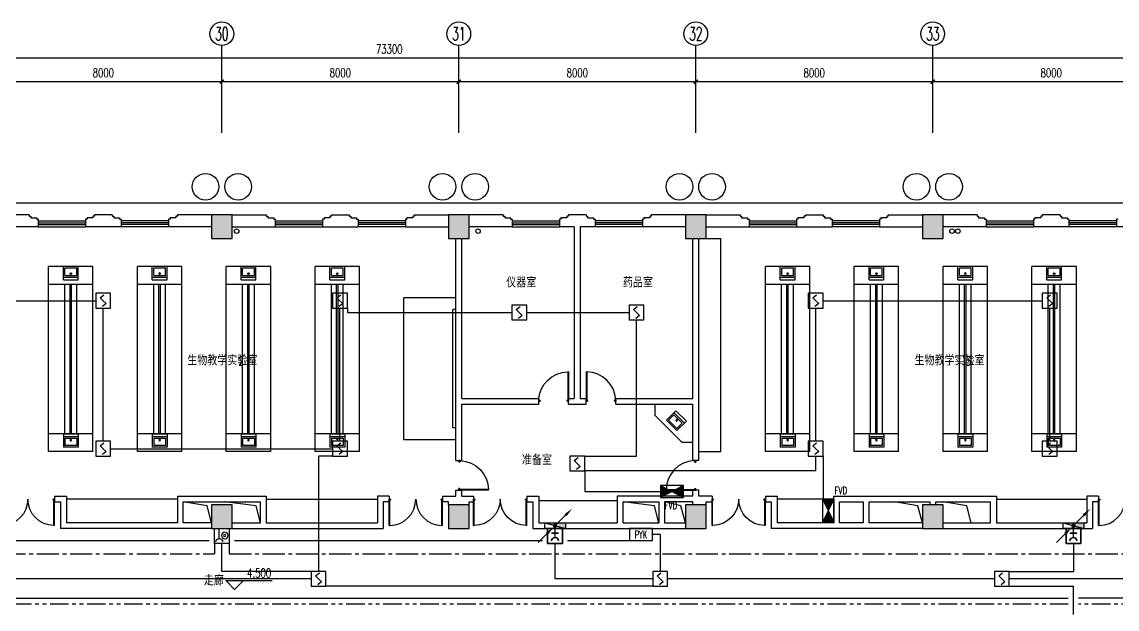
# Model space of a CAD drawing. Extents: x 190999 to 918899, y -200814 to 215286.
# Drawn here: x 470135 to 507110, y 94447 to 114286 of the extents above; entities that cross this region are included whole.
import ezdxf
from ezdxf.enums import TextEntityAlignment as Align

# ---------------------------------------------------------------- set-up
doc = ezdxf.new("R2010")
doc.units = 0
doc.header["$LTSCALE"] = 1000
doc.header["$MEASUREMENT"] = 0
doc.linetypes.add('CENTER2', pattern=[1.125, 0.75, -0.125, 0.125, -0.125])
doc.linetypes.add('PHANTOM2', pattern=[1.25, 0.625, -0.125, 0.125, -0.125, 0.125, -0.125])
doc.layers.get('Defpoints').update_dxf_attribs({"color": 1})
for name, color, linetype in [('00-EQUIP', 3, 'Continuous'), ('00-LWIRE', 4, 'Continuous'), ('00-WIRE-4', 6, 'Continuous'), ('A-墙线', 2, 'Continuous'), ('A-外包装修', 250, 'Continuous'), ('A-外窗', 145, 'Continuous'), ('A-家具', 250, 'Continuous'), ('A-门', 167, 'Continuous'), ('AXIS', 3, 'Continuous'), ('AXIS_TEXT', 7, 'Continuous'), ('COLUMN', 2, 'Continuous'), ('DIM_ELEV', 3, 'Continuous'), ('EQUIP_消火栓', 1, 'Continuous'), ('PUB_HATCH', 250, 'Continuous'), ('PUB_TEXT', 7, 'Continuous'), ('房间名称', 7, 'Continuous'), ('暖通-风-说明', 3, 'Continuous'), ('洞口线', 165, 'Continuous'), ('雨水管', 151, 'Continuous')]:
    doc.layers.add(name, color=color, linetype=linetype)
doc.styles.add('_COMPLEX', font='COMPLEX.shx', dxfattribs={"width": 0.5})
doc.styles.add('_TCH_AXIS', font='COMPLEX', dxfattribs={"bigfont": 'GBCBIG'})
doc.styles.add('_TCH_DIM', font='SIMPLEX', dxfattribs={"bigfont": 'GBCBIG'})
doc.styles.add('COMPLEX', font='COMPLEX')
doc.styles.add('DIM_FONT', font='SIMPLEX', dxfattribs={"width": 0.7, "bigfont": 'GBCBIG'})
doc.styles.add('HZ-ZGBZ', font='romanc.shx', dxfattribs={"width": 0.65})
doc.styles.get("Standard").update_dxf_attribs({"font": 'simhei.ttf'})
doc.styles.add('XXK', font='romans.shx', dxfattribs={"width": 0.75, "bigfont": 'hzf.shx'})
doc.styles.add('zz-1', font='arial.ttf', dxfattribs={"width": 0.8})
doc.linetypes.add('4INE', pattern='A,1,-0.15,["4",XXK,S=0.3,R=0,X=-0.1,Y=-0.1],-0.25', length=1.4)
doc.linetypes.add('BIG-DLINE', pattern='A,1,-0.15,["D",XXK,S=0.2,R=0,X=-0.1,Y=-0.09],-0.2', length=1.35)
doc.dimstyles.new('DIMN', dxfattribs={"dimtxt": 300, "dimasz": 100, "dimexe": 250, "dimexo": 300, "dimgap": 150, "dimtad": 1, "dimdec": 0, "dimzin": 0, "dimdsep": 46, "dimtxsty": 'DIM_FONT', "dimblk": 'ARCHTICK', "dimcen": 0.09, "dimclrt": 7, "dimazin": 2, "dimtfac": 1, "dimtdec": 0, "dimtix": 1, "dimtmove": 2, "dimatfit": 3, "dimfxl": 0, "dimtolj": 1, "dimtzin": 0, "dimarcsym": 0})

# ---------------------------------------------------------------- blocks, each defined once
blk = doc.blocks.new('m1000')
at = {"layer": 'A-墙线'}
for p, q in [((0, 0), (0, 200)), ((1000, 0), (1000, 200))]:
    blk.add_line(p, q, dxfattribs=at)
at = {"layer": 'A-门'}
for p, q in [((0, 1100), (0, 100)), ((0, 1100), (20, 1100)), ((20, 1100), (20, 150)), ((0, 150), (30, 150)), ((0, 100), (50, 100)), ((30, 150), (30, 130)), ((30, 130), (50, 130)), ((50, 130), (50, 100)), ((950, 130), (950, 100)), ((970, 130), (950, 130)), ((1000, 100), (950, 100)), ((970, 150), (970, 130)), ((1000, 150), (970, 150)), ((1000, 150), (1000, 100))]:
    blk.add_line(p, q, dxfattribs=at)
blk.add_arc((0, 100), 1000, 2.866, 88.854, dxfattribs=at)
blk = doc.blocks.new('m1800')
at = {"layer": 'A-墙线'}
for p, q in [((-900, -100), (-900, 100)), ((900, -100), (900, 100))]:
    blk.add_line(p, q, dxfattribs=at)
at = {"layer": 'A-门'}
for p, q in [((-900, 900), (-900, 0)), ((-900, 900), (-880, 900)), ((-880, 900), (-880, 50)), ((880, 900), (880, 50)), ((900, 900), (880, 900)), ((900, 900), (900, 0)), ((-900, 50), (-870, 50)), ((-900, 0), (-850, 0)), ((-870, 50), (-870, 30)), ((-870, 30), (-850, 30)), ((-850, 30), (-850, 0)), ((850, 30), (850, 0)), ((870, 30), (850, 30)), ((900, 0), (850, 0)), ((870, 50), (870, 30)), ((900, 50), (870, 50))]:
    blk.add_line(p, q, dxfattribs=at)
for centre, start, end in [((-900, 0), 0, 88.7267), ((900, 0), 91.2733, 180)]:
    blk.add_arc(centre, 900, start, end, dxfattribs=at)
blk = doc.blocks.new('$TwtSys$00000434')
for p, q in [((-0.5, 0.5), (-0.5, -0.5)), ((-0.5, -0.5), (0.5, 0.5)), ((0.5, 0.5), (-0.5, 0.5)), ((0.5, -0.5), (0.5, 0.5)), ((-0.5, -0.5), (0.5, -0.5))]:
    blk.add_line(p, q)
blk.add_solid([(0.5, -0.5), (0.5, 0.5), (-0.5, -0.5)])
blk = doc.blocks.new('_ArchTick')
at = {"const_width": 0.5}
blk.add_lwpolyline([(-0.7, -0.7), (0.7, 0.7)], dxfattribs=at)
blk = doc.blocks.new('*D441')
at = {"layer": 'AXIS', "color": 0, "lineweight": -2}
for p, q in [((500885, 110867), (500885, 112517)), ((508885, 110867), (508885, 112517)), ((500885, 112267), (508885, 112267))]:
    blk.add_line(p, q, dxfattribs=at)
at = {"layer": 'Defpoints', "color": 0}
for p in [(508885, 112267), (500885, 110567), (508885, 110567)]:
    blk.add_point(p, dxfattribs=at)
at = {"layer": 'AXIS', "color": 0, "lineweight": -2, "xscale": 100, "yscale": 100, "zscale": 100, "rotation": 180}
blk.add_blockref('_ArchTick', (500885, 112267), dxfattribs=at)
at = {"layer": 'AXIS', "color": 0, "lineweight": -2, "xscale": 100, "yscale": 100, "zscale": 100}
blk.add_blockref('_ArchTick', (508885, 112267), dxfattribs=at)
at = {"layer": 'AXIS', "color": 7, "insert": (504885, 112567), "char_height": 300, "attachment_point": 5, "style": 'DIM_FONT'}
blk.add_mtext('\\A1;8000', dxfattribs=at)
blk = doc.blocks.new('*D442')
at = {"layer": 'AXIS', "color": 0, "lineweight": -2}
for p, q in [((492885, 110867), (492885, 112517)), ((500885, 110867), (500885, 112517)), ((492885, 112267), (500885, 112267))]:
    blk.add_line(p, q, dxfattribs=at)
at = {"layer": 'Defpoints', "color": 0}
for p in [(500885, 112267), (492885, 110567), (500885, 110567)]:
    blk.add_point(p, dxfattribs=at)
at = {"layer": 'AXIS', "color": 0, "lineweight": -2, "xscale": 100, "yscale": 100, "zscale": 100, "rotation": 180}
blk.add_blockref('_ArchTick', (492885, 112267), dxfattribs=at)
at = {"layer": 'AXIS', "color": 0, "lineweight": -2, "xscale": 100, "yscale": 100, "zscale": 100}
blk.add_blockref('_ArchTick', (500885, 112267), dxfattribs=at)
at = {"layer": 'AXIS', "color": 7, "insert": (496885, 112567), "char_height": 300, "attachment_point": 5, "style": 'DIM_FONT'}
blk.add_mtext('\\A1;8000', dxfattribs=at)
blk = doc.blocks.new('*D443')
at = {"layer": 'AXIS', "color": 0, "lineweight": -2}
for p, q in [((484885, 110867), (484885, 112517)), ((492885, 110867), (492885, 112517)), ((484885, 112267), (492885, 112267))]:
    blk.add_line(p, q, dxfattribs=at)
at = {"layer": 'Defpoints', "color": 0}
for p in [(492885, 112267), (484885, 110567), (492885, 110567)]:
    blk.add_point(p, dxfattribs=at)
at = {"layer": 'AXIS', "color": 0, "lineweight": -2, "xscale": 100, "yscale": 100, "zscale": 100, "rotation": 180}
blk.add_blockref('_ArchTick', (484885, 112267), dxfattribs=at)
at = {"layer": 'AXIS', "color": 0, "lineweight": -2, "xscale": 100, "yscale": 100, "zscale": 100}
blk.add_blockref('_ArchTick', (492885, 112267), dxfattribs=at)
at = {"layer": 'AXIS', "color": 7, "insert": (488885, 112567), "char_height": 300, "attachment_point": 5, "style": 'DIM_FONT'}
blk.add_mtext('\\A1;8000', dxfattribs=at)
blk = doc.blocks.new('*D444')
at = {"layer": 'AXIS', "color": 0, "lineweight": -2}
for p, q in [((476885, 110867), (476885, 112517)), ((484885, 110867), (484885, 112517)), ((476885, 112267), (484885, 112267))]:
    blk.add_line(p, q, dxfattribs=at)
at = {"layer": 'Defpoints', "color": 0}
for p in [(484885, 112267), (476885, 110567), (484885, 110567)]:
    blk.add_point(p, dxfattribs=at)
at = {"layer": 'AXIS', "color": 0, "lineweight": -2, "xscale": 100, "yscale": 100, "zscale": 100, "rotation": 180}
blk.add_blockref('_ArchTick', (476885, 112267), dxfattribs=at)
at = {"layer": 'AXIS', "color": 0, "lineweight": -2, "xscale": 100, "yscale": 100, "zscale": 100}
blk.add_blockref('_ArchTick', (484885, 112267), dxfattribs=at)
at = {"layer": 'AXIS', "color": 7, "insert": (480885, 112567), "char_height": 300, "attachment_point": 5, "style": 'DIM_FONT'}
blk.add_mtext('\\A1;8000', dxfattribs=at)
blk = doc.blocks.new('*D445')
at = {"layer": 'AXIS', "color": 0, "lineweight": -2}
for p, q in [((468885, 110867), (468885, 112517)), ((476885, 110867), (476885, 112517)), ((468885, 112267), (476885, 112267))]:
    blk.add_line(p, q, dxfattribs=at)
at = {"layer": 'Defpoints', "color": 0}
for p in [(476885, 112267), (468885, 110567), (476885, 110567)]:
    blk.add_point(p, dxfattribs=at)
at = {"layer": 'AXIS', "color": 0, "lineweight": -2, "xscale": 100, "yscale": 100, "zscale": 100, "rotation": 180}
blk.add_blockref('_ArchTick', (468885, 112267), dxfattribs=at)
at = {"layer": 'AXIS', "color": 0, "lineweight": -2, "xscale": 100, "yscale": 100, "zscale": 100}
blk.add_blockref('_ArchTick', (476885, 112267), dxfattribs=at)
at = {"layer": 'AXIS', "color": 7, "insert": (472885, 112567), "char_height": 300, "attachment_point": 5, "style": 'DIM_FONT'}
blk.add_mtext('\\A1;8000', dxfattribs=at)
blk = doc.blocks.new('*D450')
at = {"layer": 'AXIS', "color": 0, "lineweight": -2}
for p, q in [((445885, 110867), (445885, 113317)), ((519185, 110867), (519185, 113317)), ((445885, 113067), (519185, 113067))]:
    blk.add_line(p, q, dxfattribs=at)
at = {"layer": 'Defpoints', "color": 0}
for p in [(519185, 113067), (445885, 110567), (519185, 110567)]:
    blk.add_point(p, dxfattribs=at)
at = {"layer": 'AXIS', "color": 0, "lineweight": -2, "xscale": 100, "yscale": 100, "zscale": 100, "rotation": 180}
blk.add_blockref('_ArchTick', (445885, 113067), dxfattribs=at)
at = {"layer": 'AXIS', "color": 0, "lineweight": -2, "xscale": 100, "yscale": 100, "zscale": 100}
blk.add_blockref('_ArchTick', (519185, 113067), dxfattribs=at)
at = {"layer": 'AXIS', "color": 7, "insert": (482535, 113367), "char_height": 300, "attachment_point": 5, "style": 'DIM_FONT'}
blk.add_mtext('\\A1;73300', dxfattribs=at)
blk = doc.blocks.new('_AXISO')
blk.add_circle((0, 0), 0.5)
at = {"layer": 'AXIS_TEXT', "style": 'COMPLEX', "width": 1.041667}
blk.add_attdef('A', text='', height=0.56, dxfattribs=at).set_placement((-0.25, -0.28), (0.25, -0.28), align=Align.FIT)
blk = doc.blocks.new('$plan$00001609')
at = {"linetype": 'Continuous'}
for p, q in [((0, -251), (0, 251)), ((0, 251), (450, 251)), ((93, -251), (93, 251)), ((146, -199), (146, 199)), ((146, 199), (397, 199)), ((397, 199), (397, -199)), ((450, 251), (450, -251)), ((0, -251), (450, -251)), ((146, -199), (397, -199))]:
    blk.add_line(p, q, dxfattribs=at)
blk.add_line((238, 2), (238, 0))
blk.add_arc((212, 0), 26, 4.716, 0, dxfattribs=at)
at = {"style": 'zz-1'}
for tag in ['YSIZE', 'XSIZE']:
    blk.add_attdef(tag, (0, 0), '', height=0.5, dxfattribs=at)
blk = doc.blocks.new('_LINKPT1')
at = {"color": 0}
blk.add_line((0, 0), (0, 0), dxfattribs=at)
blk = doc.blocks.new('J62IR8YJ')
for p, q in [((-0.5, 1), (0.5, 1)), ((-0.5, 0), (-0.5, 1)), ((0.5, 1), (0.5, 0)), ((0.5, 0), (-0.5, 0)), ((-0.231, 0.312), (0.231, 0.312)), ((0, 0.598), (0, 0.06))]:
    blk.add_line(p, q)
at = {"const_width": 0.04, "flags": 128}
blk.add_lwpolyline([(-0.5, 0), (-0.5, 1), (0.5, 1), (0.5, 0)], close=True, dxfattribs=at)
blk.add_arc((0, 0.829), 0.231, 180, 0)
at = {"xscale": 0.002, "yscale": 0.00200000000000955, "zscale": 0.002}
for p in [(0, 1), (-0.5, 0.5), (0, 0), (0.5, 0.5)]:
    blk.add_blockref('_LINKPT1', p, dxfattribs=at)
at = {"flags": 9}
blk.add_attdef('A', (0, 0), '', height=0.00002, dxfattribs=at)
blk = doc.blocks.new('3S1KCGW2')
for p, q in [((0.5, 0.5), (-0.5, 0.5)), ((-0.5, 0.5), (-0.5, -0.5)), ((-0.2, 0.2), (0.05, 0.4)), ((0, 0), (-0.2, 0.2)), ((0, 0), (0.2, -0.2)), ((0.5, -0.5), (0.5, 0.5)), ((-0.5, -0.5), (0.5, -0.5)), ((0.2, -0.2), (-0.05, -0.4))]:
    blk.add_line(p, q)
at = {"const_width": 0.04, "flags": 128}
blk.add_lwpolyline([(-0.5, -0.5), (-0.5, 0.5), (0.5, 0.5), (0.5, -0.5)], close=True, dxfattribs=at)
at = {"xscale": 0.002, "yscale": 0.002, "zscale": 0.002}
for p in [(-0.5, 0), (0, 0.5), (0.5, 0), (0, -0.5)]:
    blk.add_blockref('_LINKPT1', p, dxfattribs=at)
at = {"flags": 9}
blk.add_attdef('A', (0, 0), '', height=0.00002, dxfattribs=at)
blk = doc.blocks.new('3T1W6ZCM')
for p, q in [((0.5, 0.5), (-0.5, 0.5)), ((-0.5, 0.5), (-0.5, -0.5)), ((-0.178, 0.172), (-0.178, -0.443)), ((0.5, -0.5), (0.5, 0.5)), ((-0.5, -0.5), (0.5, -0.5))]:
    blk.add_line(p, q)
at = {"const_width": 0.04}
blk.add_lwpolyline([(-0.5, 0.5), (-0.5, -0.5), (0.5, -0.5), (0.5, 0.5)], close=True, dxfattribs=at)
for radius in [0.222, 0.074]:
    blk.add_circle((0.197, -0.03), radius)
blk.add_arc((-0.178, 0.403), 0.231, 180, 0)
at = {"xscale": 0.002, "yscale": 0.002, "zscale": 0.002}
for p in [(-0.5, 0), (0, 0.5), (0.5, 0), (0, -0.5)]:
    blk.add_blockref('_LINKPT1', p, dxfattribs=at)
at = {"flags": 9}
blk.add_attdef('A', (0, 0), '', height=0.00002, dxfattribs=at)
blk = doc.blocks.new('6H2KALM6')
for p, q in [((-0.78, 0.4), (0.78, -0.4)), ((0.78, 0.4), (-0.78, -0.4)), ((0.78, 0.4), (-0.78, 0.4)), ((-0.78, 0.4), (-0.78, -0.4)), ((0.78, -0.4), (0.78, 0.4)), ((-0.78, -0.4), (0.78, -0.4))]:
    blk.add_line(p, q)
at = {"const_width": 0.04}
blk.add_lwpolyline([(-0.78, 0.4), (-0.78, -0.4), (0.78, -0.4), (0.78, 0.4)], close=True, dxfattribs=at)
for points in [[(-0.78, 0.4), (0, 0), (-0.78, -0.4)], [(0.78, 0.4), (0, 0), (0.78, -0.4)]]:
    blk.add_solid(points)
at = {"xscale": 0.002, "yscale": 0.002, "zscale": 0.002}
for p in [(-0.78, 0), (0, 0.4), (0.78, 0), (0, -0.4)]:
    blk.add_blockref('_LINKPT1', p, dxfattribs=at)
at = {"flags": 9}
blk.add_attdef('A', (0, 0), '', height=0.00002, dxfattribs=at)
blk = doc.blocks.new('6A2DRK5Q')
for p, q in [((0.78, 0.4), (-0.78, 0.4)), ((-0.78, 0.4), (-0.78, -0.4)), ((0.78, -0.4), (0.78, 0.4)), ((-0.78, -0.4), (0.78, -0.4))]:
    blk.add_line(p, q)
at = {"xscale": 0.002, "yscale": 0.002, "zscale": 0.002}
for p in [(-0.78, 0), (0, 0.4), (0.78, 0), (0, -0.4)]:
    blk.add_blockref('_LINKPT1', p, dxfattribs=at)
at = {"style": '_COMPLEX', "width": 0.6, "flags": 8}
blk.add_attdef('$TEXT$', text='', height=0.52, dxfattribs=at).set_placement((0, 0), align=Align.MIDDLE_CENTER)
at = {"flags": 9}
blk.add_attdef('A', (0, 0), '', height=0.00002, dxfattribs=at)
blk = doc.blocks.new('_WRLD1L')
for p, q in [((0.7, 0.7), (0, 0)), ((0.104, 0.104), (0.104, 0.104)), ((-0.104, -0.104), (-0.104, -0.104))]:
    blk.add_line(p, q)
at = {"const_width": 0.142}
blk.add_lwpolyline([(-0.071, 0, 1), (0.071, 0, 1)], format="xyb", close=True, dxfattribs=at)
blk.add_solid([(0.63, 0.77), (0.77, 0.63), (1.15, 1.15)])
at = {"width": 0.8, "flags": 9}
blk.add_attdef('A', (0, 0), '', height=0.00002, dxfattribs=at)
blk = doc.blocks.new('_WRLD10L')
for p, q in [((1.15, 1.15), (0.55, 0.55)), ((0.104, 0.104), (0.104, 0.104)), ((-0.104, -0.104), (-0.104, -0.104))]:
    blk.add_line(p, q)
at = {"const_width": 0.142}
blk.add_lwpolyline([(-0.071, 0, 1), (0.071, 0, 1)], format="xyb", close=True, dxfattribs=at)
blk.add_solid([(0.62, 0.48), (0.48, 0.62), (0.1, 0.1)])
at = {"width": 0.8, "flags": 9}
blk.add_attdef('A', (0, 0), '', height=0.00002, dxfattribs=at)

msp = doc.modelspace()

# ---------------------------------------------------------------- hatches: boundary and pattern name
at = {"layer": 'PUB_HATCH'}
for points in [[(476534.6, 107767.4), (476534.6, 106967.4), (477234.6, 106967.4), (477234.6, 107767.4)], [(484534.6, 107767.4), (484534.6, 106967.4), (485234.6, 106967.4), (485234.6, 107767.4)], [(492534.6, 107767.4), (492534.6, 106967.4), (493234.6, 106967.4), (493234.6, 107767.4)], [(500534.6, 107767.4), (500534.6, 106967.4), (501234.6, 106967.4), (501234.6, 107767.4)], [(476534.6, 97967.4), (476534.6, 97167.4), (477234.6, 97167.4), (477234.6, 97967.4)], [(484534.6, 97967.4), (484534.6, 97167.4), (485234.6, 97167.4), (485234.6, 97967.4)], [(492534.6, 97967.4), (492534.6, 97167.4), (493234.6, 97167.4), (493234.6, 97967.4)], [(500534.6, 97967.4), (500534.6, 97167.4), (501234.6, 97167.4), (501234.6, 97967.4)]]:
    msp.add_hatch(color=256, dxfattribs=at).paths.add_polyline_path(points)

# ---------------------------------------------------------------- linework, layer by layer
at = {"layer": '00-WIRE-4'}
for p, q in [((465092.7, 104867.4), (472629.7, 104867.4)), ((497184.6, 104867.4), (504584.6, 104867.4)), ((472879.7, 100117.4), (472879.7, 104617.4)), ((480871.5, 100117.4), (480871.5, 104617.4)), ((481121.5, 104617.4), (481121.5, 104467.4)), ((481121.5, 104467.4), (486677, 104467.4)), ((487177, 104467.4), (490634.6, 104467.4)), ((496934.6, 100117.4), (496934.6, 104617.4)), ((504834.6, 100117.4), (504834.6, 104617.4)), ((490884.6, 99617.4), (490884.6, 104217.4)), ((473129.7, 99867.4), (480621.5, 99867.4)), ((480151.2, 99617.4), (480151.2, 95717.4)), ((480621.5, 99617.4), (480151.2, 99617.4)), ((489134.6, 99617.4), (490884.6, 99617.4)), ((496934.6, 99118.6), (496934.6, 99617.4)), ((497184.6, 99617.4), (497184.6, 98150.9)), ((496934.6, 99118.6), (489134.6, 99118.6)), ((489134.6, 99117.4), (489134.6, 98423.3)), ((489134.6, 98423.3), (491694.6, 98423.3)), ((491684.6, 96967.4), (491424.6, 96967.4)), ((491684.6, 96967.4), (491684.6, 95717.4)), ((476884.6, 95717.4), (476884.6, 96667.4)), ((488134.9, 95467.4), (488134.9, 96667.4)), ((505634.6, 96667.4), (505634.6, 95717.4)), ((479901.2, 95467.4), (468867.9, 95467.4)), ((479901.2, 95717.4), (476884.6, 95717.4)), ((491434.6, 95467.4), (488134.9, 95467.4)), ((502967.9, 95467.4), (491934.6, 95467.4)), ((503467.9, 95717.4), (505634.6, 95717.4)), ((513734.6, 95467.4), (503467.9, 95467.4)), ((491434.6, 95217.4), (480401.2, 95217.4)), ((503467.9, 95217.4), (505634.6, 95217.4)), ((505634.6, 94267.4), (505634.6, 95217.4))]:
    msp.add_line(p, q, dxfattribs=at)
at = {"layer": '00-WIRE-4', "linetype": '4INE'}
for p, q in [((466059.3, 96767.4), (476459.6, 96767.4)), ((477309.6, 96767.4), (487709.9, 96767.4)), ((488559.9, 96767.4), (490644.6, 96767.4))]:
    msp.add_line(p, q, dxfattribs=at)
at = {"layer": '00-WIRE-4', "linetype": 'CENTER2'}
for p, q in [((476634.6, 96667.4), (476634.6, 96317.4)), ((477134.6, 96667.4), (477134.6, 96317.4)), ((445884.6, 96317.4), (476634.6, 96317.4)), ((477134.6, 96317.4), (515304, 96317.4))]:
    msp.add_line(p, q, dxfattribs=at)
at = {"layer": '00-WIRE-4', "linetype": 'BIG-DLINE'}
for p, q in [((457259.6, 94817.4), (505459.6, 94817.4)), ((512834.6, 94817.4), (505809.6, 94817.4))]:
    msp.add_line(p, q, dxfattribs=at)
at = {"layer": '00-WIRE-4', "linetype": 'PHANTOM2'}
for p, q in [((505459.6, 94617.4), (457259.6, 94617.4)), ((509384.6, 94617.4), (505809.6, 94617.4))]:
    msp.add_line(p, q, dxfattribs=at)
at = {"layer": 'A-墙线'}
for p, q in [((470384.6, 107767.4), (469234.6, 107767.4)), ((470384.6, 107767.4), (470384.6, 107717.4)), ((470384.6, 107717.4), (470434.6, 107717.4)), ((470434.6, 107717.4), (470434.6, 107667.4)), ((470434.6, 107667.4), (470634.6, 107667.4)), ((470634.6, 107667.4), (470634.6, 107617.4)), ((470634.6, 107617.4), (470684.6, 107617.4)), ((470684.6, 107617.4), (470684.6, 107367.4)), ((472334.6, 107617.4), (472284.6, 107617.4)), ((472284.6, 107617.4), (472284.6, 107367.4)), ((472334.6, 107667.4), (472334.6, 107617.4)), ((472534.6, 107667.4), (472334.6, 107667.4)), ((472534.6, 107717.4), (472534.6, 107667.4)), ((472584.6, 107717.4), (472534.6, 107717.4)), ((473184.6, 107767.4), (472584.6, 107767.4)), ((472584.6, 107767.4), (472584.6, 107717.4)), ((473184.6, 107767.4), (473184.6, 107717.4)), ((473184.6, 107717.4), (473234.6, 107717.4)), ((473234.6, 107717.4), (473234.6, 107667.4)), ((473234.6, 107667.4), (473434.6, 107667.4)), ((473434.6, 107667.4), (473434.6, 107617.4)), ((473434.6, 107617.4), (473484.6, 107617.4)), ((473484.6, 107617.4), (473484.6, 107367.4)), ((475134.6, 107617.4), (475084.6, 107617.4)), ((475084.6, 107617.4), (475084.6, 107367.4)), ((475134.6, 107667.4), (475134.6, 107617.4)), ((475334.6, 107667.4), (475134.6, 107667.4)), ((475334.6, 107717.4), (475334.6, 107667.4)), ((475384.6, 107717.4), (475334.6, 107717.4)), ((476534.6, 107767.4), (475384.6, 107767.4)), ((475384.6, 107767.4), (475384.6, 107717.4)), ((477234.6, 107767.4), (478384.6, 107767.4)), ((478384.6, 107767.4), (478384.6, 107717.4)), ((478384.6, 107717.4), (478434.6, 107717.4)), ((478434.6, 107717.4), (478434.6, 107667.4)), ((478434.6, 107667.4), (478634.6, 107667.4)), ((478634.6, 107667.4), (478634.6, 107617.4)), ((478634.6, 107617.4), (478684.6, 107617.4)), ((478684.6, 107617.4), (478684.6, 107367.4)), ((480334.6, 107617.4), (480284.6, 107617.4)), ((480284.6, 107617.4), (480284.6, 107367.4)), ((480334.6, 107667.4), (480334.6, 107617.4)), ((480534.6, 107667.4), (480334.6, 107667.4)), ((480534.6, 107717.4), (480534.6, 107667.4)), ((480584.6, 107717.4), (480534.6, 107717.4)), ((480584.6, 107767.4), (481184.6, 107767.4)), ((480584.6, 107767.4), (480584.6, 107717.4)), ((481184.6, 107767.4), (481184.6, 107717.4)), ((481184.6, 107717.4), (481234.6, 107717.4)), ((481234.6, 107717.4), (481234.6, 107667.4)), ((481234.6, 107667.4), (481434.6, 107667.4)), ((481434.6, 107667.4), (481434.6, 107617.4)), ((481434.6, 107617.4), (481484.6, 107617.4)), ((481484.6, 107617.4), (481484.6, 107367.4)), ((483134.6, 107617.4), (483084.6, 107617.4)), ((483084.6, 107617.4), (483084.6, 107367.4)), ((483134.6, 107667.4), (483134.6, 107617.4)), ((483334.6, 107667.4), (483134.6, 107667.4)), ((483334.6, 107717.4), (483334.6, 107667.4)), ((483384.6, 107717.4), (483334.6, 107717.4)), ((483384.6, 107767.4), (484534.6, 107767.4)), ((483384.6, 107767.4), (483384.6, 107717.4)), ((486384.6, 107767.4), (485234.6, 107767.4)), ((486384.6, 107767.4), (486384.6, 107717.4)), ((486384.6, 107717.4), (486434.6, 107717.4)), ((486434.6, 107717.4), (486434.6, 107667.4)), ((486434.6, 107667.4), (486634.6, 107667.4)), ((486634.6, 107667.4), (486634.6, 107617.4)), ((486634.6, 107617.4), (486684.6, 107617.4)), ((486684.6, 107617.4), (486684.6, 107367.4)), ((488334.6, 107617.4), (488284.6, 107617.4)), ((488284.6, 107617.4), (488284.6, 107367.4)), ((488334.6, 107667.4), (488334.6, 107617.4)), ((488534.6, 107667.4), (488334.6, 107667.4)), ((488534.6, 107717.4), (488534.6, 107667.4)), ((488584.6, 107717.4), (488534.6, 107717.4)), ((489184.6, 107767.4), (488584.6, 107767.4)), ((488584.6, 107767.4), (488584.6, 107717.4)), ((489184.6, 107767.4), (489184.6, 107717.4)), ((489184.6, 107717.4), (489234.6, 107717.4)), ((489234.6, 107717.4), (489234.6, 107667.4)), ((489234.6, 107667.4), (489434.6, 107667.4)), ((489434.6, 107667.4), (489434.6, 107617.4)), ((489434.6, 107617.4), (489484.6, 107617.4)), ((489484.6, 107617.4), (489484.6, 107367.4)), ((491134.6, 107617.4), (491084.6, 107617.4)), ((491084.6, 107617.4), (491084.6, 107367.4)), ((491134.6, 107667.4), (491134.6, 107617.4)), ((491334.6, 107667.4), (491134.6, 107667.4)), ((491334.6, 107717.4), (491334.6, 107667.4)), ((491384.6, 107717.4), (491334.6, 107717.4)), ((492534.6, 107767.4), (491384.6, 107767.4)), ((491384.6, 107767.4), (491384.6, 107717.4)), ((493234.6, 107767.4), (494384.6, 107767.4)), ((494384.6, 107767.4), (494384.6, 107717.4)), ((494384.6, 107717.4), (494434.6, 107717.4)), ((494434.6, 107717.4), (494434.6, 107667.4)), ((494434.6, 107667.4), (494634.6, 107667.4)), ((494634.6, 107667.4), (494634.6, 107617.4)), ((494634.6, 107617.4), (494684.6, 107617.4)), ((494684.6, 107617.4), (494684.6, 107367.4)), ((496334.6, 107617.4), (496284.6, 107617.4)), ((496284.6, 107617.4), (496284.6, 107367.4)), ((496334.6, 107667.4), (496334.6, 107617.4)), ((496534.6, 107667.4), (496334.6, 107667.4)), ((496534.6, 107717.4), (496534.6, 107667.4)), ((496584.6, 107717.4), (496534.6, 107717.4)), ((496584.6, 107767.4), (497184.6, 107767.4)), ((496584.6, 107767.4), (496584.6, 107717.4)), ((497184.6, 107767.4), (497184.6, 107717.4)), ((497184.6, 107717.4), (497234.6, 107717.4)), ((497234.6, 107717.4), (497234.6, 107667.4)), ((497234.6, 107667.4), (497434.6, 107667.4)), ((497434.6, 107667.4), (497434.6, 107617.4)), ((497434.6, 107617.4), (497484.6, 107617.4)), ((497484.6, 107617.4), (497484.6, 107367.4)), ((499134.6, 107617.4), (499084.6, 107617.4)), ((499084.6, 107617.4), (499084.6, 107367.4)), ((499134.6, 107667.4), (499134.6, 107617.4)), ((499334.6, 107667.4), (499134.6, 107667.4)), ((499334.6, 107717.4), (499334.6, 107667.4)), ((499384.6, 107717.4), (499334.6, 107717.4)), ((499384.6, 107767.4), (500534.6, 107767.4)), ((499384.6, 107767.4), (499384.6, 107717.4)), ((502384.6, 107767.4), (501234.6, 107767.4)), ((502384.6, 107767.4), (502384.6, 107717.4)), ((502384.6, 107717.4), (502434.6, 107717.4)), ((502434.6, 107717.4), (502434.6, 107667.4)), ((502434.6, 107667.4), (502634.6, 107667.4)), ((502634.6, 107667.4), (502634.6, 107617.4)), ((502634.6, 107617.4), (502684.6, 107617.4)), ((502684.6, 107617.4), (502684.6, 107367.4)), ((504334.6, 107617.4), (504284.6, 107617.4)), ((504284.6, 107617.4), (504284.6, 107367.4)), ((504334.6, 107667.4), (504334.6, 107617.4)), ((504534.6, 107667.4), (504334.6, 107667.4)), ((504534.6, 107717.4), (504534.6, 107667.4)), ((504584.6, 107717.4), (504534.6, 107717.4)), ((505184.6, 107767.4), (504584.6, 107767.4)), ((504584.6, 107767.4), (504584.6, 107717.4)), ((505184.6, 107767.4), (505184.6, 107717.4)), ((505184.6, 107717.4), (505234.6, 107717.4)), ((505234.6, 107717.4), (505234.6, 107667.4)), ((505234.6, 107667.4), (505434.6, 107667.4)), ((505434.6, 107667.4), (505434.6, 107617.4)), ((505434.6, 107617.4), (505484.6, 107617.4)), ((505484.6, 107617.4), (505484.6, 107367.4)), ((507134.6, 107617.4), (507084.6, 107617.4)), ((507084.6, 107617.4), (507084.6, 107367.4)), ((470684.6, 107367.4), (469234.6, 107367.4)), ((473484.6, 107367.4), (472284.6, 107367.4)), ((476534.6, 107367.4), (475084.6, 107367.4)), ((477234.6, 107367.4), (478684.6, 107367.4)), ((480284.6, 107367.4), (481484.6, 107367.4)), ((483084.6, 107367.4), (484534.6, 107367.4)), ((486684.6, 107367.4), (485234.6, 107367.4)), ((488784.6, 107367.4), (488284.6, 107367.4)), ((488784.6, 107367.4), (488784.6, 101567.4)), ((488984.6, 107367.4), (488984.6, 101567.4)), ((489484.6, 107367.4), (488984.6, 107367.4)), ((492534.6, 107367.4), (491084.6, 107367.4)), ((493234.6, 107367.4), (494684.6, 107367.4)), ((496284.6, 107367.4), (497484.6, 107367.4)), ((499084.6, 107367.4), (500534.6, 107367.4)), ((502684.6, 107367.4), (501234.6, 107367.4)), ((505484.6, 107367.4), (504284.6, 107367.4)), ((508484.6, 107367.4), (507084.6, 107367.4)), ((484784.6, 99467.4), (484784.6, 106967.4)), ((484984.6, 101567.4), (484984.6, 106967.4)), ((492784.6, 101567.4), (492784.6, 106967.4)), ((492984.6, 99467.4), (492984.6, 106967.4)), ((484984.6, 101567.4), (487584.6, 101567.4)), ((484984.6, 101367.4), (487584.6, 101367.4)), ((484984.6, 99467.4), (484984.6, 101367.4)), ((488584.6, 101567.4), (488784.6, 101567.4)), ((488584.6, 101367.4), (489184.6, 101367.4)), ((488984.6, 101567.4), (489184.6, 101567.4)), ((490184.6, 101567.4), (492784.6, 101567.4)), ((490184.6, 101367.4), (492784.6, 101367.4)), ((492784.6, 99467.4), (492784.6, 101367.4)), ((484784.6, 98267.4), (484784.6, 98467.4)), ((484984.6, 98267.4), (484984.6, 98467.4)), ((492784.6, 98267.4), (492784.6, 98467.4)), ((492984.6, 98267.4), (492984.6, 98467.4)), ((471234.6, 98267.4), (471634.6, 98267.4)), ((471234.6, 98067.4), (471434.6, 98067.4)), ((471434.6, 98067.4), (471434.6, 97167.4)), ((471634.6, 98267.4), (471634.6, 97367.4)), ((475384.6, 98267.4), (475384.6, 97367.4)), ((475384.6, 98267.4), (478384.6, 98267.4)), ((475584.6, 98067.4), (478184.6, 98067.4)), ((475584.6, 97367.4), (475584.6, 98067.4)), ((478184.6, 97367.4), (478184.6, 98067.4)), ((478384.6, 98267.4), (478384.6, 97367.4)), ((482534.6, 98267.4), (482134.6, 98267.4)), ((482134.6, 98267.4), (482134.6, 97367.4)), ((482534.6, 98067.4), (482334.6, 98067.4)), ((482334.6, 98067.4), (482334.6, 97167.4)), ((484334.6, 98267.4), (484784.6, 98267.4)), ((484534.6, 98067.4), (484334.6, 98067.4)), ((484534.6, 97967.4), (484534.6, 98067.4)), ((484984.6, 98267.4), (485384.6, 98267.4)), ((485234.6, 98067.4), (485384.6, 98067.4)), ((485234.6, 97967.4), (485234.6, 98067.4)), ((487184.6, 98267.4), (487584.6, 98267.4)), ((487184.6, 98067.4), (487384.6, 98067.4)), ((487384.6, 98067.4), (487384.6, 97167.4)), ((487584.6, 98267.4), (487584.6, 97367.4)), ((492784.6, 97967.4), (492784.6, 98067.4)), ((493434.6, 98267.4), (492984.6, 98267.4)), ((493234.6, 98067.4), (493434.6, 98067.4)), ((493234.6, 97967.4), (493234.6, 98067.4)), ((495234.6, 98267.4), (495634.6, 98267.4)), ((495234.6, 98067.4), (495434.6, 98067.4)), ((495434.6, 98067.4), (495434.6, 97167.4)), ((495634.6, 98267.4), (495634.6, 97367.4)), ((497534.6, 98267.4), (497534.6, 97367.4)), ((497534.6, 98267.4), (503034.6, 98267.4)), ((497734.6, 98067.4), (498534.6, 98067.4)), ((497734.6, 97367.4), (497734.6, 98067.4)), ((498534.6, 98067.4), (498534.6, 97367.4)), ((498734.6, 98067.4), (500784.6, 98067.4)), ((498734.6, 97367.4), (498734.6, 98067.4)), ((500784.6, 98067.4), (500784.6, 97967.4)), ((500984.6, 98067.4), (502834.6, 98067.4)), ((500984.6, 97967.4), (500984.6, 98067.4)), ((502834.6, 97367.4), (502834.6, 98067.4)), ((503034.6, 98267.4), (503034.6, 97367.4)), ((506484.6, 98267.4), (506084.6, 98267.4)), ((506084.6, 98267.4), (506084.6, 97367.4)), ((506484.6, 98067.4), (506284.6, 98067.4)), ((506284.6, 98067.4), (506284.6, 97167.4)), ((475384.6, 97367.4), (471634.6, 97367.4)), ((476534.6, 97367.4), (475584.6, 97367.4)), ((477234.6, 97367.4), (478184.6, 97367.4)), ((478384.6, 97367.4), (482134.6, 97367.4)), ((487584.6, 97367.4), (490234.6, 97367.4)), ((490434.6, 97367.4), (491634.6, 97367.4)), ((491834.6, 97367.4), (492534.6, 97367.4)), ((497534.6, 97367.4), (495634.6, 97367.4)), ((498534.6, 97367.4), (497734.6, 97367.4)), ((500534.6, 97367.4), (498734.6, 97367.4)), ((501234.6, 97367.4), (502834.6, 97367.4)), ((503034.6, 97367.4), (506084.6, 97367.4)), ((476534.6, 97167.4), (471434.6, 97167.4)), ((477234.6, 97167.4), (482334.6, 97167.4)), ((487384.6, 97167.4), (492534.6, 97167.4)), ((500534.6, 97167.4), (495434.6, 97167.4)), ((501234.6, 97167.4), (506284.6, 97167.4))]:
    msp.add_line(p, q, dxfattribs=at)
for points in [[(492784.6, 98267.4), (490234.6, 98267.4), (490234.6, 97367.4)], [(490434.6, 97367.4), (490434.6, 98067.4), (491634.6, 98067.4), (491634.6, 97367.4)], [(492784.6, 98067.4), (491834.6, 98067.4), (491834.6, 97367.4)]]:
    msp.add_lwpolyline(points, dxfattribs=at)
at = {"layer": 'A-外包装修'}
msp.add_line((509584.6, 108167.4), (444884.6, 108167.4), dxfattribs=at)
for centre in [(476334.6, 108717.4), (477434.6, 108717.4), (484334.6, 108717.4), (485434.6, 108717.4), (492334.6, 108717.4), (493434.6, 108717.4), (500334.6, 108717.4), (501434.6, 108717.4)]:
    msp.add_circle(centre, 450, dxfattribs=at)
at = {"layer": 'A-外窗'}
for p, q in [((470684.6, 107567.4), (472284.6, 107567.4)), ((470684.6, 107497.4), (472284.6, 107497.4)), ((470684.6, 107437.4), (472284.6, 107437.4)), ((470684.6, 107367.4), (472284.6, 107367.4)), ((475084.6, 107567.4), (473484.6, 107567.4)), ((475084.6, 107497.4), (473484.6, 107497.4)), ((475084.6, 107437.4), (473484.6, 107437.4)), ((475084.6, 107367.4), (473484.6, 107367.4)), ((478684.6, 107567.4), (480284.6, 107567.4)), ((478684.6, 107497.4), (480284.6, 107497.4)), ((478684.6, 107437.4), (480284.6, 107437.4)), ((478684.6, 107367.4), (480284.6, 107367.4)), ((483084.6, 107567.4), (481484.6, 107567.4)), ((483084.6, 107497.4), (481484.6, 107497.4)), ((483084.6, 107437.4), (481484.6, 107437.4)), ((483084.6, 107367.4), (481484.6, 107367.4)), ((486684.6, 107567.4), (488284.6, 107567.4)), ((486684.6, 107497.4), (488284.6, 107497.4)), ((486684.6, 107437.4), (488284.6, 107437.4)), ((486684.6, 107367.4), (488284.6, 107367.4)), ((491084.6, 107567.4), (489484.6, 107567.4)), ((491084.6, 107497.4), (489484.6, 107497.4)), ((491084.6, 107437.4), (489484.6, 107437.4)), ((491084.6, 107367.4), (489484.6, 107367.4)), ((494684.6, 107567.4), (496284.6, 107567.4)), ((494684.6, 107497.4), (496284.6, 107497.4)), ((494684.6, 107437.4), (496284.6, 107437.4)), ((494684.6, 107367.4), (496284.6, 107367.4)), ((499084.6, 107567.4), (497484.6, 107567.4)), ((499084.6, 107497.4), (497484.6, 107497.4)), ((499084.6, 107437.4), (497484.6, 107437.4)), ((499084.6, 107367.4), (497484.6, 107367.4)), ((502684.6, 107567.4), (504284.6, 107567.4)), ((502684.6, 107497.4), (504284.6, 107497.4)), ((502684.6, 107437.4), (504284.6, 107437.4)), ((502684.6, 107367.4), (504284.6, 107367.4)), ((507084.6, 107567.4), (505484.6, 107567.4)), ((507084.6, 107497.4), (505484.6, 107497.4)), ((507084.6, 107437.4), (505484.6, 107437.4)), ((507084.6, 107367.4), (505484.6, 107367.4))]:
    msp.add_line(p, q, dxfattribs=at)
at = {"layer": 'A-家具'}
for p, q in [((493234.6, 106967.4), (493734.6, 106967.4)), ((493734.6, 99767.4), (493734.6, 106967.4)), ((471034.6, 99767.4), (471034.6, 106017.4)), ((472534.6, 106017.4), (471034.6, 106017.4)), ((472534.6, 99767.4), (472534.6, 106017.4)), ((474034.6, 99767.4), (474034.6, 106017.4)), ((475534.6, 106017.4), (474034.6, 106017.4)), ((475534.6, 99767.4), (475534.6, 106017.4)), ((477034.6, 99767.4), (477034.6, 106017.4)), ((478534.6, 106017.4), (477034.6, 106017.4)), ((478534.6, 99767.4), (478534.6, 106017.4)), ((480034.6, 99767.4), (480034.6, 106017.4)), ((481534.6, 106017.4), (480034.6, 106017.4)), ((481534.6, 99767.4), (481534.6, 106017.4)), ((495234.6, 99767.4), (495234.6, 106017.4)), ((496734.6, 106017.4), (495234.6, 106017.4)), ((496734.6, 99767.4), (496734.6, 106017.4)), ((498234.6, 99767.4), (498234.6, 106017.4)), ((499734.6, 106017.4), (498234.6, 106017.4)), ((499734.6, 99767.4), (499734.6, 106017.4)), ((501234.6, 99767.4), (501234.6, 106017.4)), ((502734.6, 106017.4), (501234.6, 106017.4)), ((502734.6, 99767.4), (502734.6, 106017.4)), ((504234.6, 99767.4), (504234.6, 106017.4)), ((505734.6, 106017.4), (504234.6, 106017.4)), ((505734.6, 99767.4), (505734.6, 106017.4)), ((472534.6, 105417.4), (471034.6, 105417.4)), ((471584.6, 100367.4), (471584.6, 105417.4)), ((471759.6, 100367.4), (471759.6, 105417.4)), ((471809.6, 100367.4), (471809.6, 105417.4)), ((471984.6, 100367.4), (471984.6, 105417.4)), ((475534.6, 105417.4), (474034.6, 105417.4)), ((474584.6, 100367.4), (474584.6, 105417.4)), ((474759.6, 100367.4), (474759.6, 105417.4)), ((474809.6, 100367.4), (474809.6, 105417.4)), ((474984.6, 100367.4), (474984.6, 105417.4)), ((478534.6, 105417.4), (477034.6, 105417.4)), ((477584.6, 100367.4), (477584.6, 105417.4)), ((477759.6, 100367.4), (477759.6, 105417.4)), ((477809.6, 100367.4), (477809.6, 105417.4)), ((477984.6, 100367.4), (477984.6, 105417.4)), ((481534.6, 105417.4), (480034.6, 105417.4)), ((480584.6, 100367.4), (480584.6, 105417.4)), ((480759.6, 100367.4), (480759.6, 105417.4)), ((480809.6, 100367.4), (480809.6, 105417.4)), ((480984.6, 100367.4), (480984.6, 105417.4)), ((496734.6, 105417.4), (495234.6, 105417.4)), ((495784.6, 100367.4), (495784.6, 105417.4)), ((495959.6, 100367.4), (495959.6, 105417.4)), ((496009.6, 100367.4), (496009.6, 105417.4)), ((496184.6, 100367.4), (496184.6, 105417.4)), ((499734.6, 105417.4), (498234.6, 105417.4)), ((498784.6, 100367.4), (498784.6, 105417.4)), ((498959.6, 100367.4), (498959.6, 105417.4)), ((499009.6, 100367.4), (499009.6, 105417.4)), ((499184.6, 100367.4), (499184.6, 105417.4)), ((502734.6, 105417.4), (501234.6, 105417.4)), ((501784.6, 100367.4), (501784.6, 105417.4)), ((501959.6, 100367.4), (501959.6, 105417.4)), ((502009.6, 100367.4), (502009.6, 105417.4)), ((502184.6, 100367.4), (502184.6, 105417.4)), ((505734.6, 105417.4), (504234.6, 105417.4)), ((504784.6, 100367.4), (504784.6, 105417.4)), ((504959.6, 100367.4), (504959.6, 105417.4)), ((505009.6, 100367.4), (505009.6, 105417.4)), ((505184.6, 100367.4), (505184.6, 105417.4)), ((483034.6, 100167.4), (483034.6, 104967.4)), ((484784.6, 104967.4), (483034.6, 104967.4)), ((484684.6, 100567.4), (484684.6, 104567.4)), ((484784.6, 104567.4), (484684.6, 104567.4)), ((491509.6, 100992.4), (491509.6, 101367.4)), ((491509.6, 100992.4), (492409.6, 100092.4)), ((472534.6, 100367.4), (471034.6, 100367.4)), ((475534.6, 100367.4), (474034.6, 100367.4)), ((478534.6, 100367.4), (477034.6, 100367.4)), ((481534.6, 100367.4), (480034.6, 100367.4)), ((484784.6, 100567.4), (484684.6, 100567.4)), ((496734.6, 100367.4), (495234.6, 100367.4)), ((499734.6, 100367.4), (498234.6, 100367.4)), ((502734.6, 100367.4), (501234.6, 100367.4)), ((505734.6, 100367.4), (504234.6, 100367.4)), ((484784.6, 100167.4), (483034.6, 100167.4)), ((492409.6, 100092.4), (492784.6, 100092.4)), ((472534.6, 99767.4), (471034.6, 99767.4)), ((475534.6, 99767.4), (474034.6, 99767.4)), ((478534.6, 99767.4), (477034.6, 99767.4)), ((481534.6, 99767.4), (480034.6, 99767.4)), ((492984.6, 99767.4), (493734.6, 99767.4)), ((496734.6, 99767.4), (495234.6, 99767.4)), ((499734.6, 99767.4), (498234.6, 99767.4)), ((502734.6, 99767.4), (501234.6, 99767.4)), ((505734.6, 99767.4), (504234.6, 99767.4)), ((475384.6, 98167.4), (471634.6, 98167.4)), ((478384.6, 98167.4), (482134.6, 98167.4)), ((487584.6, 98117.4), (490234.6, 98117.4)), ((497534.6, 98167.4), (495634.6, 98167.4)), ((503034.6, 98167.4), (506084.6, 98167.4))]:
    msp.add_line(p, q, dxfattribs=at)
at = {"layer": 'AXIS'}
for p, q in [((476884.6, 110537.4), (476884.6, 113486.5)), ((484884.6, 110537.4), (484884.6, 113486.5)), ((492884.6, 110537.4), (492884.6, 113486.5)), ((500884.6, 110537.4), (500884.6, 113486.5))]:
    msp.add_line(p, q, dxfattribs=at)
at = {"layer": 'COLUMN'}
for p, q in [((476534.6, 107767.4), (476534.6, 106967.4)), ((477234.6, 107767.4), (476534.6, 107767.4)), ((477234.6, 106967.4), (477234.6, 107767.4)), ((484534.6, 107767.4), (484534.6, 106967.4)), ((485234.6, 107767.4), (484534.6, 107767.4)), ((485234.6, 106967.4), (485234.6, 107767.4)), ((492534.6, 107767.4), (492534.6, 106967.4)), ((493234.6, 107767.4), (492534.6, 107767.4)), ((493234.6, 106967.4), (493234.6, 107767.4)), ((500534.6, 107767.4), (500534.6, 106967.4)), ((501234.6, 107767.4), (500534.6, 107767.4)), ((501234.6, 106967.4), (501234.6, 107767.4)), ((476534.6, 106967.4), (477234.6, 106967.4)), ((484534.6, 106967.4), (485234.6, 106967.4)), ((492534.6, 106967.4), (493234.6, 106967.4)), ((500534.6, 106967.4), (501234.6, 106967.4)), ((476534.6, 97967.4), (476534.6, 97167.4)), ((477234.6, 97967.4), (476534.6, 97967.4)), ((477234.6, 97167.4), (477234.6, 97967.4)), ((484534.6, 97967.4), (484534.6, 97167.4)), ((485234.6, 97967.4), (484534.6, 97967.4)), ((485234.6, 97167.4), (485234.6, 97967.4)), ((492534.6, 97967.4), (492534.6, 97167.4)), ((493234.6, 97967.4), (492534.6, 97967.4)), ((493234.6, 97167.4), (493234.6, 97967.4)), ((500534.6, 97967.4), (500534.6, 97167.4)), ((501234.6, 97967.4), (500534.6, 97967.4)), ((501234.6, 97167.4), (501234.6, 97967.4)), ((476534.6, 97167.4), (477234.6, 97167.4)), ((484534.6, 97167.4), (485234.6, 97167.4)), ((492534.6, 97167.4), (493234.6, 97167.4)), ((500534.6, 97167.4), (501234.6, 97167.4))]:
    msp.add_line(p, q, dxfattribs=at)
at = {"layer": 'DIM_ELEV'}
for p, q in [((477314.6, 95112.2), (477014.6, 95412.2)), ((477014.6, 95412.2), (478579.6, 95412.2)), ((477314.6, 95112.2), (477614.6, 95412.2))]:
    msp.add_line(p, q, dxfattribs=at)
at = {"layer": '洞口线', "ltscale": 2}
for points in [[(476534.6, 97367.1), (476391.1, 97936.5), (475584.6, 98067.4)], [(478184.6, 97367.1), (478041.1, 97936.5), (476984.6, 98067.1)], [(491634.6, 97367.4), (491491.1, 97936.8), (490434.6, 98067.4)], [(492534.6, 97367.4), (492384.6, 97934), (491834.6, 98067.4)], [(500534.6, 97367.4), (500384.6, 97934), (499584.6, 98067.4)], [(502184.6, 97367.4), (502034.6, 97934), (501234.6, 98067.4)]]:
    msp.add_lwpolyline(points, dxfattribs=at)
at = {"layer": '雨水管'}
for centre in [(477384.6, 107217.4), (485534.6, 107217.4), (501534.6, 107217.4), (501734.6, 107217.4)]:
    msp.add_circle(centre, 75, dxfattribs=at)

# ---------------------------------------------------------------- block references
at = {"layer": '00-EQUIP', "xscale": 500, "yscale": 500, "zscale": 500}
for name, p in [('3S1KCGW2', (472879.7, 104867.4)), ('3S1KCGW2', (480871.5, 104867.4)), ('3S1KCGW2', (496934.6, 104867.4)), ('3S1KCGW2', (504834.6, 104867.4)), ('3S1KCGW2', (486927, 104467.4)), ('3S1KCGW2', (490884.6, 104467.4)), ('3S1KCGW2', (472879.7, 99867.4)), ('3S1KCGW2', (480871.5, 99867.4)), ('3S1KCGW2', (496934.6, 99867.4)), ('3S1KCGW2', (504834.6, 99867.4)), ('3S1KCGW2', (488884.6, 99367.4)), ('6H2KALM6', (492084.6, 98423.3))]:
    msp.add_blockref(name, p, dxfattribs=at)
at = {"layer": '00-EQUIP', "yscale": 500, "zscale": 500}
for name, p, xscale, rotation in [('6H2KALM6', (497362.7, 97767.4), 500, 90), ('3T1W6ZCM', (476884.6, 96917.4), -500, 180), ('J62IR8YJ', (488134.9, 97167.4), 500, 180), ('J62IR8YJ', (488134.9, 97167.4), -500, 180), ('J62IR8YJ', (505634.6, 97167.4), 500, 180), ('J62IR8YJ', (505634.6, 97167.4), -500, 180), ('3S1KCGW2', (480151.2, 95467.4), 500, 180), ('3S1KCGW2', (491684.6, 95467.4), 500, 180), ('3S1KCGW2', (503217.9, 95467.4), 500, 180)]:
    msp.add_blockref(name, p, dxfattribs=dict(at, xscale=xscale, rotation=rotation))
at = {"layer": '00-EQUIP', "xscale": 500, "yscale": 500, "zscale": 500}
msp.add_blockref('6A2DRK5Q', (491034.6, 96967.4), dxfattribs=at).add_auto_attribs({'$TEXT$': 'PYK'})
at = {"layer": '00-LWIRE', "xscale": 500, "yscale": 500, "zscale": 500}
for p in [(488134.9, 97267.4), (505634.6, 97267.4)]:
    msp.add_blockref('_WRLD1L', p, dxfattribs=at)
at = {"layer": '00-LWIRE', "xscale": 500, "yscale": 500, "zscale": 500, "rotation": 180}
for p in [(488134.9, 97267.4), (505634.6, 97267.4)]:
    msp.add_blockref('_WRLD10L', p, dxfattribs=at)
at = {"layer": 'A-家具', "yscale": -1, "rotation": 89.99999999999999}
for p in [(471784.6, 105567.4), (474784.6, 105567.4), (477784.6, 105567.4), (480784.6, 105567.4), (495984.6, 105567.4), (498984.6, 105567.4), (501984.6, 105567.4), (504984.6, 105567.4)]:
    msp.add_blockref('$plan$00001609', p, dxfattribs=at)
at = {"layer": 'A-家具'}
for p, rotation in [((492389.9, 100972.7), 225.0000000000001), ((471784.6, 100367.4), 270), ((474784.6, 100367.4), 270), ((477784.6, 100367.4), 270), ((480784.6, 100367.4), 270), ((495984.6, 100367.4), 270), ((498984.6, 100367.4), 270), ((501984.6, 100367.4), 270), ((504984.6, 100367.4), 270)]:
    msp.add_blockref('$plan$00001609', p, dxfattribs=dict(at, rotation=rotation))
at = {"layer": 'A-门', "xscale": -1}
msp.add_blockref('m1000', (488584.6, 101367.4), dxfattribs=at)
at = {"layer": 'A-门'}
msp.add_blockref('m1000', (489184.6, 101367.4), dxfattribs=at)
at = {"layer": 'A-门', "xscale": -1}
for name, p, rotation in [('m1000', (484784.6, 98467.4), 270), ('m1800', (470334.6, 98167.4), 180), ('m1800', (486284.6, 98167.4), 180), ('m1800', (494334.6, 98167.4), 180)]:
    msp.add_blockref(name, p, dxfattribs=dict(at, rotation=rotation))
at = {"layer": 'A-门'}
for name, p, rotation in [('m1000', (492984.6, 98467.4), 90), ('m1800', (483434.6, 98167.4), 180), ('m1800', (507384.6, 98167.4), 180)]:
    msp.add_blockref(name, p, dxfattribs=dict(at, rotation=rotation))
at = {"layer": 'AXIS'}
ref = msp.add_blockref('_AXISO', (476884.6, 113886.5), dxfattribs=dict(at, xscale=800, yscale=800, zscale=800))
ref.add_attrib('A', '30', dxfattribs={"layer": 'AXIS_TEXT', "height": 452.55, "style": '_TCH_AXIS', "width": 0.636364}).set_placement((476658.3, 113660.2), (477110.9, 113660.2), align=Align.FIT)
ref = msp.add_blockref('_AXISO', (484884.6, 113886.5), dxfattribs=dict(at, xscale=800, yscale=800, zscale=800))
ref.add_attrib('A', '31', dxfattribs={"layer": 'AXIS_TEXT', "height": 452.55, "style": '_TCH_AXIS', "width": 0.75}).set_placement((484658.3, 113660.2), (485110.9, 113660.2), align=Align.FIT)
ref = msp.add_blockref('_AXISO', (492884.6, 113886.5), dxfattribs=dict(at, xscale=800, yscale=800, zscale=800))
ref.add_attrib('A', '32', dxfattribs={"layer": 'AXIS_TEXT', "height": 452.55, "style": '_TCH_AXIS', "width": 0.636364}).set_placement((492658.3, 113660.2), (493110.9, 113660.2), align=Align.FIT)
ref = msp.add_blockref('_AXISO', (500884.6, 113886.5), dxfattribs=dict(at, xscale=800, yscale=800, zscale=800))
ref.add_attrib('A', '33', dxfattribs={"layer": 'AXIS_TEXT', "height": 452.55, "style": '_TCH_AXIS', "width": 0.636364}).set_placement((500658.3, 113660.2), (501110.9, 113660.2), align=Align.FIT)
at = {"layer": 'EQUIP_消火栓', "xscale": -700, "yscale": 200, "zscale": 700, "rotation": 180}
for p in [(488134.9, 97267.4), (505634.6, 97267.4)]:
    msp.add_blockref('$TwtSys$00000434', p, dxfattribs=at)

# ---------------------------------------------------------------- texts
at = {"layer": 'PUB_TEXT', "style": '_TCH_DIM', "width": 0.705882}
msp.add_text('4.500', height=297.5, dxfattribs=at).set_placement((477739.6, 95517))
at = {"layer": '房间名称', "style": '_TCH_DIM'}
for s, p in [('仪器室', (486486.6, 105313.8)), ('药品室', (490425.5, 105313.8)), ('生物教学实验室', (475719.7, 102680.2)), ('生物教学实验室', (500270.4, 102680.2)), ('准备室', (487016, 99319.3)), ('走廊', (476276.7, 95245))]:
    msp.add_text(s, height=337.59, dxfattribs=at).set_placement(p)
at = {"layer": '房间名称', "style": '_TCH_DIM', "width": 0.705882}
for s, p in [('2', (477439.9, 102680.2)), ('3', (501990.6, 102680.2))]:
    msp.add_text(s, height=297.5, dxfattribs=at).set_placement(p)
at = {"layer": '暖通-风-说明', "style": 'HZ-ZGBZ', "width": 0.7}
for p in [(497568.9, 98327.6), (491828.6, 97824)]:
    msp.add_text('FVD', height=250, dxfattribs=at).set_placement(p)

# ---------------------------------------------------------------- dimensions: what is measured, and where the dimension line sits
at = {"layer": 'AXIS'}
for p1, p2, distance, picture, middle in [((445884.6, 110567.4), (519184.6, 110567.4), 2500, '*D450', (482534.6, 113367.4)), ((468884.6, 110567.4), (476884.6, 110567.4), 1700, '*D445', (472884.6, 112567.4)), ((476884.6, 110567.4), (484884.6, 110567.4), 1700, '*D444', (480884.6, 112567.4)), ((484884.6, 110567.4), (492884.6, 110567.4), 1700, '*D443', (488884.6, 112567.4)), ((492884.6, 110567.4), (500884.6, 110567.4), 1700, '*D442', (496884.6, 112567.4)), ((500884.6, 110567.4), (508884.6, 110567.4), 1700, '*D441', (504884.6, 112567.4))]:
    dim = msp.add_aligned_dim(p1=p1, p2=p2, distance=distance, dimstyle='DIMN', dxfattribs=at)
    dim.commit()
    dim.dimension.update_dxf_attribs({"geometry": picture, "text_midpoint": middle})

doc.saveas('drawing.dxf')
